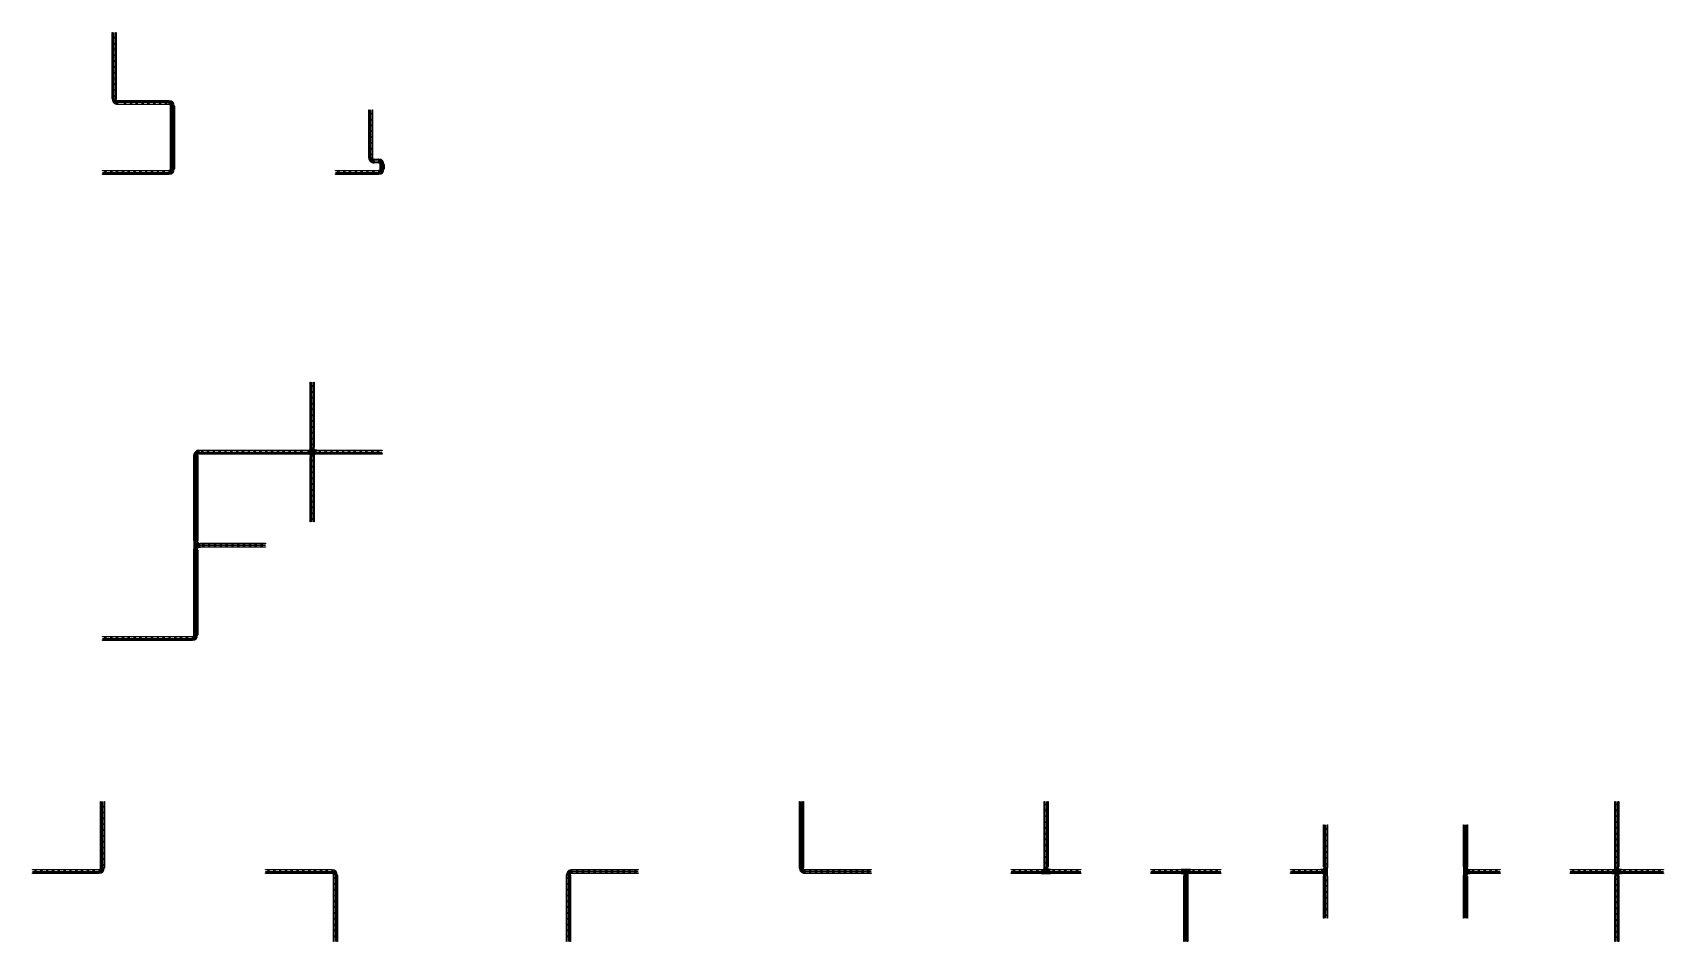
# Model space of a CAD drawing. Header units: millimetres. Extents: x -3000 to 67000, y -3000 to 36000.
import ezdxf

# ---------------------------------------------------------------- set-up
doc = ezdxf.new("R2010")
doc.units = ezdxf.units.MM
doc.layers.add('SCADA-TRAY', color=7, linetype='Continuous', true_color=0x0c642f)
doc.layers.add('SCADA-TRAY-PATH', color=4, linetype='Continuous')

# ---------------------------------------------------------------- blocks, each defined once
blk = doc.blocks.new('SCADA_V2$SCADA_TRAY_ELBOW_V2')
at = {"color": 118, "true_color": 0x0c642f}
for p, q in [((-755, 265), (-755, 248)), ((-755, 248), (-755, 265)), ((-755, 265), (-687, 265)), ((-687, 265), (-755, 265)), ((-687, 248), (-755, 248)), ((-698, -358), (-698, 248)), ((-698, -358), (-698, 248)), ((-676, 248), (-676, -358)), ((-676, -358), (-676, 248)), ((-360, -295), (-592, 265)), ((-360, -295), (-592, 265)), ((-572, 273), (-340, -287)), ((-340, -287), (-572, 273)), ((-73, -108), (-501, 320)), ((-73, -108), (-501, 320)), ((-486, 336), (-58, -93)), ((-58, -93), (-486, 336)), ((121, 175), (-439, 407)), ((121, 175), (-439, 407)), ((-431, 521), (-431, 589)), ((-414, 589), (-431, 589)), ((-431, 589), (-414, 589)), ((-431, 589), (-431, 521)), ((-431, 427), (129, 195)), ((129, 195), (-431, 427)), ((-414, 589), (-414, 521)), ((-414, 532), (192, 532)), ((192, 532), (-414, 532)), ((192, 510), (-414, 510)), ((192, 510), (-414, 510)), ((209, 589), (192, 589)), ((192, 589), (209, 589)), ((192, 589), (192, 521)), ((209, 521), (209, 589)), ((209, 589), (209, 521)), ((-755, -358), (-755, -375)), ((-755, -375), (-755, -358)), ((-687, -358), (-755, -358)), ((-687, -375), (-755, -375)), ((-687, -375), (-755, -375))]:
    blk.add_line(p, q, dxfattribs=at)
for radius in [896, 256, 896, 256, 273, 879]:
    blk.add_arc((-687, 521), radius, 270, 0, dxfattribs=at)
blk = doc.blocks.new('SCADA_V2$SCADA_TRAY_CROSS_V2')
at = {"color": 118, "true_color": 0x0c642f}
for p, q in [((-431, 23), (431, 23)), ((-431, 0), (-340, 0)), ((-249, 0), (249, 0)), ((340, 0), (431, 0))]:
    blk.add_line(p, q, dxfattribs=at)
at = {"color": 118, "linetype": 'ByBlock', "lineweight": -2, "true_color": 0x0c642f}
for p, q in [((-354, 23), (-354, 317)), ((-326, 23), (-326, 318)), ((-204, 23), (-204, 346)), ((-176, 23), (-176, 346)), ((-148, 496), (147, 496)), ((147, 524), (-147, 524)), ((-147, 524), (147, 524)), ((148, 496), (-147, 496)), ((-54, 23), (-54, 346)), ((-26, 23), (-26, 346)), ((26, 23), (26, 346)), ((54, 23), (54, 346)), ((176, 23), (176, 346)), ((204, 23), (204, 346)), ((326, 23), (326, 318)), ((354, 23), (354, 317)), ((-148, -156), (147, -156)), ((148, -156), (-147, -156)), ((147, -184), (-147, -184)), ((-147, -184), (147, -184))]:
    blk.add_line(p, q, dxfattribs=at)
for points in [[(-431, 340), (-340, 340, 0.4142136), (-170, 510), (-170, 601)], [(-431, 317), (-340, 317, 0.4142136), (-147, 510), (-147, 601)], [(-431, 23), (-340, 23, 0.0073849), (-326, 23, 0.0073849)], [(-431, 23), (-340, 23, -0.4142136), (-147, -170), (-147, -261)], [(-431, 0), (-340, 0, -0.4142136), (-170, -170), (-170, -261)], [(-147, 496, -0.0073849), (-147, 510), (-147, 601)], [(147, 496, 0.0073849), (147, 510), (147, 601)], [(431, 317), (340, 317, -0.4142136), (147, 510), (147, 601)], [(431, 23), (340, 23, 0.4142136), (147, -170), (147, -261)], [(431, 340), (340, 340, -0.4142136), (170, 510), (170, 601)], [(431, 0), (340, 0, 0.4142136), (170, -170), (170, -261)], [(431, 23), (340, 23, -0.0073849), (326, 23, -0.0073849)], [(-147, -156, 0.0073849), (-147, -170), (-147, -261)], [(147, -156, -0.0073849), (147, -170), (147, -261)]]:
    blk.add_lwpolyline(points, format="xyb", dxfattribs=at)
for points in [[(-431, 340), (-431, 317)], [(-431, 0), (-431, 23)], [(-431, 0), (-340, 0)], [(-170, 601), (-147, 601)], [(-170, 510), (-170, 601)], [(-147, 601), (-170, 601)], [(147, 601), (170, 601)], [(170, 601), (147, 601)], [(170, 510), (170, 601)], [(431, 0), (340, 0)], [(431, 340), (431, 317)], [(431, 0), (431, 23)], [(-170, -170), (-170, -261)], [(-170, -261), (-147, -261)], [(-147, -261), (-170, -261)], [(147, -261), (170, -261)], [(170, -261), (147, -261)], [(170, -170), (170, -261)]]:
    blk.add_lwpolyline(points, dxfattribs=at)
at = {"color": 118, "true_color": 0x0c642f}
for points in [[(240, 346), (-240, 346)], [(-203, 374), (203, 374)]]:
    blk.add_lwpolyline(points, dxfattribs=at)
blk = doc.blocks.new('SCADA_V2$SCADA_TRAY_TEE_V2')
at = {"color": 118, "true_color": 0x0c642f}
for p, q in [((-431, 23), (431, 23)), ((-431, 0), (431, 0))]:
    blk.add_line(p, q, dxfattribs=at)
at = {"color": 118, "linetype": 'ByBlock', "lineweight": -2, "true_color": 0x0c642f}
for p, q in [((-354, 23), (-354, 317)), ((-326, 23), (-326, 318)), ((-204, 23), (-204, 346)), ((-176, 23), (-176, 346)), ((-148, 496), (147, 496)), ((147, 524), (-147, 524)), ((-147, 524), (147, 524)), ((148, 496), (-147, 496)), ((-54, 23), (-54, 346)), ((-26, 23), (-26, 346)), ((26, 23), (26, 346)), ((54, 23), (54, 346)), ((176, 23), (176, 346)), ((204, 23), (204, 346)), ((326, 23), (326, 318)), ((354, 23), (354, 317))]:
    blk.add_line(p, q, dxfattribs=at)
for points in [[(-431, 340), (-340, 340, 0.4142136), (-170, 510), (-170, 601)], [(-431, 317), (-340, 317, 0.4142136), (-147, 510), (-147, 601)], [(-431, 23), (-340, 23, 0.0073849), (-326, 23, 0.0073849)], [(-147, 496, -0.0073849), (-147, 510), (-147, 601)], [(147, 496, 0.0073849), (147, 510), (147, 601)], [(431, 317), (340, 317, -0.4142136), (147, 510), (147, 601)], [(431, 340), (340, 340, -0.4142136), (170, 510), (170, 601)], [(431, 23), (340, 23, -0.0073849), (326, 23, -0.0073849)]]:
    blk.add_lwpolyline(points, format="xyb", dxfattribs=at)
for points in [[(-431, 340), (-431, 317)], [(-431, 0), (-431, 23)], [(-431, 0), (-340, 0)], [(-170, 601), (-147, 601)], [(-170, 510), (-170, 601)], [(-147, 601), (-170, 601)], [(147, 601), (170, 601)], [(170, 601), (147, 601)], [(170, 510), (170, 601)], [(431, 0), (340, 0)], [(431, 340), (431, 317)], [(431, 0), (431, 23)]]:
    blk.add_lwpolyline(points, dxfattribs=at)
at = {"color": 118, "true_color": 0x0c642f}
for points in [[(240, 346), (-240, 346)], [(-203, 374), (203, 374)]]:
    blk.add_lwpolyline(points, dxfattribs=at)

msp = doc.modelspace()

# ---------------------------------------------------------------- linework, layer by layer
at = {"layer": 'SCADA-TRAY'}
for points in [[(415, 33155), (415, 36000), (435, 36000), (435, 33155)], [(445, 35760), (445, 35800), (555, 35800), (555, 35760)], [(565, 33155), (565, 36000), (585, 36000), (585, 33155)], [(445, 35510), (445, 35550), (555, 35550), (555, 35510)], [(445, 35260), (445, 35300), (555, 35300), (555, 35260)], [(445, 35010), (445, 35050), (555, 35050), (555, 35010)], [(445, 34760), (445, 34800), (555, 34800), (555, 34760)], [(445, 34510), (445, 34550), (555, 34550), (555, 34510)], [(445, 34260), (445, 34300), (555, 34300), (555, 34260)], [(445, 34010), (445, 34050), (555, 34050), (555, 34010)], [(445, 33760), (445, 33800), (555, 33800), (555, 33760)], [(445, 33510), (445, 33550), (555, 33550), (555, 33510)], [(445, 33260), (445, 33300), (555, 33300), (555, 33260)], [(2845, 33065), (655, 33065), (655, 33085), (2845, 33085)], [(2845, 32915), (655, 32915), (655, 32935), (2845, 32935)], [(990, 32945), (950, 32945), (950, 33055), (990, 33055)], [(1240, 32945), (1200, 32945), (1200, 33055), (1240, 33055)], [(1490, 32945), (1450, 32945), (1450, 33055), (1490, 33055)], [(1740, 32945), (1700, 32945), (1700, 33055), (1740, 33055)], [(1990, 32945), (1950, 32945), (1950, 33055), (1990, 33055)], [(2240, 32945), (2200, 32945), (2200, 33055), (2240, 33055)], [(2490, 32945), (2450, 32945), (2450, 33055), (2490, 33055)], [(2740, 32945), (2700, 32945), (2700, 33055), (2740, 33055)], [(2915, 30155), (2915, 32845), (2935, 32845), (2935, 30155)], [(2945, 32510), (2945, 32550), (3055, 32550), (3055, 32510)], [(2945, 32260), (2945, 32300), (3055, 32300), (3055, 32260)], [(3065, 30155), (3065, 32845), (3085, 32845), (3085, 30155)], [(11425, 30645), (11425, 32690), (11445, 32690), (11445, 30645)], [(11455, 32500), (11455, 32540), (11565, 32540), (11565, 32500)], [(11455, 32250), (11455, 32290), (11565, 32290), (11565, 32250)], [(11575, 30645), (11575, 32690), (11595, 32690), (11595, 30645)], [(2945, 32010), (2945, 32050), (3055, 32050), (3055, 32010)], [(2945, 31760), (2945, 31800), (3055, 31800), (3055, 31760)], [(2945, 31510), (2945, 31550), (3055, 31550), (3055, 31510)], [(11455, 32000), (11455, 32040), (11565, 32040), (11565, 32000)], [(11455, 31750), (11455, 31790), (11565, 31790), (11565, 31750)], [(11455, 31500), (11455, 31540), (11565, 31540), (11565, 31500)], [(2945, 31260), (2945, 31300), (3055, 31300), (3055, 31260)], [(2945, 31010), (2945, 31050), (3055, 31050), (3055, 31010)], [(2945, 30760), (2945, 30800), (3055, 30800), (3055, 30760)], [(11455, 31250), (11455, 31290), (11565, 31290), (11565, 31250)], [(11455, 31000), (11455, 31040), (11565, 31040), (11565, 31000)], [(2945, 30510), (2945, 30550), (3055, 30550), (3055, 30510)], [(2945, 30260), (2945, 30300), (3055, 30300), (3055, 30260)], [(11455, 30750), (11455, 30790), (11565, 30790), (11565, 30750)], [(11845, 30555), (11665, 30555), (11665, 30575), (11845, 30575)], [(11845, 30405), (11665, 30405), (11665, 30425), (11845, 30425)], [(11915, 30155), (11915, 30335), (11935, 30335), (11935, 30155)], [(12065, 30155), (12065, 30335), (12085, 30335), (12085, 30155)], [(0, 30085), (2845, 30085), (2845, 30065), (0, 30065)], [(0, 29935), (2845, 29935), (2845, 29915), (0, 29915)], [(105, 30055), (145, 30055), (145, 29945), (105, 29945)], [(355, 30055), (395, 30055), (395, 29945), (355, 29945)], [(605, 30055), (645, 30055), (645, 29945), (605, 29945)], [(855, 30055), (895, 30055), (895, 29945), (855, 29945)], [(1105, 30055), (1145, 30055), (1145, 29945), (1105, 29945)], [(1355, 30055), (1395, 30055), (1395, 29945), (1355, 29945)], [(1605, 30055), (1645, 30055), (1645, 29945), (1605, 29945)], [(1855, 30055), (1895, 30055), (1895, 29945), (1855, 29945)], [(2105, 30055), (2145, 30055), (2145, 29945), (2105, 29945)], [(2355, 30055), (2395, 30055), (2395, 29945), (2355, 29945)], [(2605, 30055), (2645, 30055), (2645, 29945), (2605, 29945)], [(10000, 30085), (11845, 30085), (11845, 30065), (10000, 30065)], [(10000, 29935), (11845, 29935), (11845, 29915), (10000, 29915)], [(10105, 30055), (10145, 30055), (10145, 29945), (10105, 29945)], [(10355, 30055), (10395, 30055), (10395, 29945), (10355, 29945)], [(10605, 30055), (10645, 30055), (10645, 29945), (10605, 29945)], [(10855, 30055), (10895, 30055), (10895, 29945), (10855, 29945)], [(11105, 30055), (11145, 30055), (11145, 29945), (11105, 29945)], [(11355, 30055), (11395, 30055), (11395, 29945), (11355, 29945)], [(11605, 30055), (11645, 30055), (11645, 29945), (11605, 29945)], [(8915, 18204), (8915, 21000), (8935, 21000), (8935, 18204)], [(9065, 18204), (9065, 21000), (9085, 21000), (9085, 18204)], [(8945, 20809), (8945, 20849), (9055, 20849), (9055, 20809)], [(8945, 20559), (8945, 20599), (9055, 20599), (9055, 20559)], [(8945, 20309), (8945, 20349), (9055, 20349), (9055, 20309)], [(8945, 20059), (8945, 20099), (9055, 20099), (9055, 20059)], [(8945, 19809), (8945, 19849), (9055, 19849), (9055, 19809)], [(8945, 19559), (8945, 19599), (9055, 19599), (9055, 19559)], [(8945, 19309), (8945, 19349), (9055, 19349), (9055, 19309)], [(8945, 19059), (8945, 19099), (9055, 19099), (9055, 19059)], [(8945, 18809), (8945, 18849), (9055, 18849), (9055, 18809)], [(8945, 18559), (8945, 18599), (9055, 18599), (9055, 18559)], [(8945, 18309), (8945, 18349), (9055, 18349), (9055, 18309)], [(3915, 14204), (3915, 17845), (3935, 17845), (3935, 14204)], [(3945, 17559), (3945, 17599), (4055, 17599), (4055, 17559)], [(4065, 14204), (4065, 17845), (4085, 17845), (4085, 14204)], [(4155, 18085), (8796, 18085), (8796, 18065), (4155, 18065)], [(4155, 17935), (8796, 17935), (8796, 17915), (4155, 17915)], [(4260, 18055), (4300, 18055), (4300, 17945), (4260, 17945)], [(4510, 18055), (4550, 18055), (4550, 17945), (4510, 17945)], [(4760, 18055), (4800, 18055), (4800, 17945), (4760, 17945)], [(5010, 18055), (5050, 18055), (5050, 17945), (5010, 17945)], [(5260, 18055), (5300, 18055), (5300, 17945), (5260, 17945)], [(5510, 18055), (5550, 18055), (5550, 17945), (5510, 17945)], [(5760, 18055), (5800, 18055), (5800, 17945), (5760, 17945)], [(6010, 18055), (6050, 18055), (6050, 17945), (6010, 17945)], [(6260, 18055), (6300, 18055), (6300, 17945), (6260, 17945)], [(6510, 18055), (6550, 18055), (6550, 17945), (6510, 17945)], [(6760, 18055), (6800, 18055), (6800, 17945), (6760, 17945)], [(7010, 18055), (7050, 18055), (7050, 17945), (7010, 17945)], [(7260, 18055), (7300, 18055), (7300, 17945), (7260, 17945)], [(7510, 18055), (7550, 18055), (7550, 17945), (7510, 17945)], [(7760, 18055), (7800, 18055), (7800, 17945), (7760, 17945)], [(8010, 18055), (8050, 18055), (8050, 17945), (8010, 17945)], [(8260, 18055), (8300, 18055), (8300, 17945), (8260, 17945)], [(8510, 18055), (8550, 18055), (8550, 17945), (8510, 17945)], [(8915, 15000), (8915, 17796), (8935, 17796), (8935, 15000)], [(8945, 17605), (8945, 17645), (9055, 17645), (9055, 17605)], [(9065, 15000), (9065, 17796), (9085, 17796), (9085, 15000)], [(9204, 18085), (12000, 18085), (12000, 18065), (9204, 18065)], [(9204, 17935), (12000, 17935), (12000, 17915), (9204, 17915)], [(9309, 18055), (9349, 18055), (9349, 17945), (9309, 17945)], [(9559, 18055), (9599, 18055), (9599, 17945), (9559, 17945)], [(9809, 18055), (9849, 18055), (9849, 17945), (9809, 17945)], [(10059, 18055), (10099, 18055), (10099, 17945), (10059, 17945)], [(10309, 18055), (10349, 18055), (10349, 17945), (10309, 17945)], [(10559, 18055), (10599, 18055), (10599, 17945), (10559, 17945)], [(10809, 18055), (10849, 18055), (10849, 17945), (10809, 17945)], [(11059, 18055), (11099, 18055), (11099, 17945), (11059, 17945)], [(11309, 18055), (11349, 18055), (11349, 17945), (11309, 17945)], [(11559, 18055), (11599, 18055), (11599, 17945), (11559, 17945)], [(11809, 18055), (11849, 18055), (11849, 17945), (11809, 17945)], [(3945, 17309), (3945, 17349), (4055, 17349), (4055, 17309)], [(3945, 17059), (3945, 17099), (4055, 17099), (4055, 17059)], [(3945, 16809), (3945, 16849), (4055, 16849), (4055, 16809)], [(8945, 17355), (8945, 17395), (9055, 17395), (9055, 17355)], [(8945, 17105), (8945, 17145), (9055, 17145), (9055, 17105)], [(8945, 16855), (8945, 16895), (9055, 16895), (9055, 16855)], [(3945, 16559), (3945, 16599), (4055, 16599), (4055, 16559)], [(3945, 16309), (3945, 16349), (4055, 16349), (4055, 16309)], [(8945, 16605), (8945, 16645), (9055, 16645), (9055, 16605)], [(8945, 16355), (8945, 16395), (9055, 16395), (9055, 16355)], [(8945, 16105), (8945, 16145), (9055, 16145), (9055, 16105)], [(3945, 16059), (3945, 16099), (4055, 16099), (4055, 16059)], [(3945, 15809), (3945, 15849), (4055, 15849), (4055, 15809)], [(3945, 15559), (3945, 15599), (4055, 15599), (4055, 15559)], [(8945, 15855), (8945, 15895), (9055, 15895), (9055, 15855)], [(8945, 15605), (8945, 15645), (9055, 15645), (9055, 15605)], [(3945, 15309), (3945, 15349), (4055, 15349), (4055, 15309)], [(3945, 15059), (3945, 15099), (4055, 15099), (4055, 15059)], [(3945, 14809), (3945, 14849), (4055, 14849), (4055, 14809)], [(8945, 15355), (8945, 15395), (9055, 15395), (9055, 15355)], [(8945, 15105), (8945, 15145), (9055, 15145), (9055, 15105)], [(3945, 14559), (3945, 14599), (4055, 14599), (4055, 14559)], [(3945, 14309), (3945, 14349), (4055, 14349), (4055, 14309)], [(4204, 14085), (7000, 14085), (7000, 14065), (4204, 14065)], [(4309, 14055), (4349, 14055), (4349, 13945), (4309, 13945)], [(4559, 14055), (4599, 14055), (4599, 13945), (4559, 13945)], [(4809, 14055), (4849, 14055), (4849, 13945), (4809, 13945)], [(5059, 14055), (5099, 14055), (5099, 13945), (5059, 13945)], [(5309, 14055), (5349, 14055), (5349, 13945), (5309, 13945)], [(5559, 14055), (5599, 14055), (5599, 13945), (5559, 13945)], [(5809, 14055), (5849, 14055), (5849, 13945), (5809, 13945)], [(6059, 14055), (6099, 14055), (6099, 13945), (6059, 13945)], [(6309, 14055), (6349, 14055), (6349, 13945), (6309, 13945)], [(6559, 14055), (6599, 14055), (6599, 13945), (6559, 13945)], [(6809, 14055), (6849, 14055), (6849, 13945), (6809, 13945)], [(3915, 10155), (3915, 13796), (3935, 13796), (3935, 10155)], [(3945, 13510), (3945, 13550), (4055, 13550), (4055, 13510)], [(3945, 13260), (3945, 13300), (4055, 13300), (4055, 13260)], [(4065, 10155), (4065, 13796), (4085, 13796), (4085, 10155)], [(4204, 13935), (7000, 13935), (7000, 13915), (4204, 13915)], [(3945, 13010), (3945, 13050), (4055, 13050), (4055, 13010)], [(3945, 12760), (3945, 12800), (4055, 12800), (4055, 12760)], [(3945, 12510), (3945, 12550), (4055, 12550), (4055, 12510)], [(3945, 12260), (3945, 12300), (4055, 12300), (4055, 12260)], [(3945, 12010), (3945, 12050), (4055, 12050), (4055, 12010)], [(3945, 11760), (3945, 11800), (4055, 11800), (4055, 11760)], [(3945, 11510), (3945, 11550), (4055, 11550), (4055, 11510)], [(3945, 11260), (3945, 11300), (4055, 11300), (4055, 11260)], [(3945, 11010), (3945, 11050), (4055, 11050), (4055, 11010)], [(3945, 10760), (3945, 10800), (4055, 10800), (4055, 10760)], [(3945, 10510), (3945, 10550), (4055, 10550), (4055, 10510)], [(0, 10085), (3845, 10085), (3845, 10065), (0, 10065)], [(0, 9935), (3845, 9935), (3845, 9915), (0, 9915)], [(105, 10055), (145, 10055), (145, 9945), (105, 9945)], [(355, 10055), (395, 10055), (395, 9945), (355, 9945)], [(605, 10055), (645, 10055), (645, 9945), (605, 9945)], [(855, 10055), (895, 10055), (895, 9945), (855, 9945)], [(1105, 10055), (1145, 10055), (1145, 9945), (1105, 9945)], [(1355, 10055), (1395, 10055), (1395, 9945), (1355, 9945)], [(1605, 10055), (1645, 10055), (1645, 9945), (1605, 9945)], [(1855, 10055), (1895, 10055), (1895, 9945), (1855, 9945)], [(2105, 10055), (2145, 10055), (2145, 9945), (2105, 9945)], [(2355, 10055), (2395, 10055), (2395, 9945), (2355, 9945)], [(2605, 10055), (2645, 10055), (2645, 9945), (2605, 9945)], [(2855, 10055), (2895, 10055), (2895, 9945), (2855, 9945)], [(3105, 10055), (3145, 10055), (3145, 9945), (3105, 9945)], [(3355, 10055), (3395, 10055), (3395, 9945), (3355, 9945)], [(3605, 10055), (3645, 10055), (3645, 9945), (3605, 9945)], [(3945, 10260), (3945, 10300), (4055, 10300), (4055, 10260)], [(-85, 155), (-85, 3000), (-65, 3000), (-65, 155)], [(-55, 2760), (-55, 2800), (55, 2800), (55, 2760)], [(65, 155), (65, 3000), (85, 3000), (85, 155)], [(29915, 155), (29915, 3000), (29935, 3000), (29935, 155)], [(29945, 2760), (29945, 2800), (30055, 2800), (30055, 2760)], [(30065, 155), (30065, 3000), (30085, 3000), (30085, 155)], [(40435, 3000), (40435, 204), (40415, 204), (40415, 3000)], [(40555, 2895), (40555, 2855), (40445, 2855), (40445, 2895)], [(40585, 3000), (40585, 204), (40565, 204), (40565, 3000)], [(64935, 3000), (64935, 204), (64915, 204), (64915, 3000)], [(65055, 2895), (65055, 2855), (64945, 2855), (64945, 2895)], [(65085, 3000), (65085, 204), (65065, 204), (65065, 3000)], [(-55, 2510), (-55, 2550), (55, 2550), (55, 2510)], [(-55, 2260), (-55, 2300), (55, 2300), (55, 2260)], [(29945, 2510), (29945, 2550), (30055, 2550), (30055, 2510)], [(29945, 2260), (29945, 2300), (30055, 2300), (30055, 2260)], [(40555, 2645), (40555, 2605), (40445, 2605), (40445, 2645)], [(40555, 2395), (40555, 2355), (40445, 2355), (40445, 2395)], [(40555, 2145), (40555, 2105), (40445, 2105), (40445, 2145)], [(65055, 2645), (65055, 2605), (64945, 2605), (64945, 2645)], [(65055, 2395), (65055, 2355), (64945, 2355), (64945, 2395)], [(65055, 2145), (65055, 2105), (64945, 2105), (64945, 2145)], [(-55, 2010), (-55, 2050), (55, 2050), (55, 2010)], [(-55, 1760), (-55, 1800), (55, 1800), (55, 1760)], [(-55, 1510), (-55, 1550), (55, 1550), (55, 1510)], [(29945, 2010), (29945, 2050), (30055, 2050), (30055, 2010)], [(29945, 1760), (29945, 1800), (30055, 1800), (30055, 1760)], [(29945, 1510), (29945, 1550), (30055, 1550), (30055, 1510)], [(40555, 1895), (40555, 1855), (40445, 1855), (40445, 1895)], [(40555, 1645), (40555, 1605), (40445, 1605), (40445, 1645)], [(52415, 204), (52415, 2000), (52435, 2000), (52435, 204)], [(52445, 1809), (52445, 1849), (52555, 1849), (52555, 1809)], [(52445, 1559), (52445, 1599), (52555, 1599), (52555, 1559)], [(52565, 204), (52565, 2000), (52585, 2000), (52585, 204)], [(58415, 204), (58415, 2000), (58435, 2000), (58435, 204)], [(58445, 1809), (58445, 1849), (58555, 1849), (58555, 1809)], [(58445, 1559), (58445, 1599), (58555, 1599), (58555, 1559)], [(58565, 204), (58565, 2000), (58585, 2000), (58585, 204)], [(65055, 1895), (65055, 1855), (64945, 1855), (64945, 1895)], [(65055, 1645), (65055, 1605), (64945, 1605), (64945, 1645)], [(-55, 1260), (-55, 1300), (55, 1300), (55, 1260)], [(-55, 1010), (-55, 1050), (55, 1050), (55, 1010)], [(-55, 760), (-55, 800), (55, 800), (55, 760)], [(29945, 1260), (29945, 1300), (30055, 1300), (30055, 1260)], [(29945, 1010), (29945, 1050), (30055, 1050), (30055, 1010)], [(29945, 760), (29945, 800), (30055, 800), (30055, 760)], [(40555, 1395), (40555, 1355), (40445, 1355), (40445, 1395)], [(40555, 1145), (40555, 1105), (40445, 1105), (40445, 1145)], [(40555, 895), (40555, 855), (40445, 855), (40445, 895)], [(52445, 1309), (52445, 1349), (52555, 1349), (52555, 1309)], [(52445, 1059), (52445, 1099), (52555, 1099), (52555, 1059)], [(52445, 809), (52445, 849), (52555, 849), (52555, 809)], [(58445, 1309), (58445, 1349), (58555, 1349), (58555, 1309)], [(58445, 1059), (58445, 1099), (58555, 1099), (58555, 1059)], [(58445, 809), (58445, 849), (58555, 849), (58555, 809)], [(65055, 1395), (65055, 1355), (64945, 1355), (64945, 1395)], [(65055, 1145), (65055, 1105), (64945, 1105), (64945, 1145)], [(65055, 895), (65055, 855), (64945, 855), (64945, 895)], [(-3000, 85), (-155, 85), (-155, 65), (-3000, 65)], [(-2895, 55), (-2855, 55), (-2855, -55), (-2895, -55)], [(-2645, 55), (-2605, 55), (-2605, -55), (-2645, -55)], [(-2395, 55), (-2355, 55), (-2355, -55), (-2395, -55)], [(-2145, 55), (-2105, 55), (-2105, -55), (-2145, -55)], [(-1895, 55), (-1855, 55), (-1855, -55), (-1895, -55)], [(-1645, 55), (-1605, 55), (-1605, -55), (-1645, -55)], [(-1395, 55), (-1355, 55), (-1355, -55), (-1395, -55)], [(-1145, 55), (-1105, 55), (-1105, -55), (-1145, -55)], [(-895, 55), (-855, 55), (-855, -55), (-895, -55)], [(-645, 55), (-605, 55), (-605, -55), (-645, -55)], [(-395, 55), (-355, 55), (-355, -55), (-395, -55)], [(-55, 510), (-55, 550), (55, 550), (55, 510)], [(-55, 260), (-55, 300), (55, 300), (55, 260)], [(7000, 85), (9845, 85), (9845, 65), (7000, 65)], [(7105, 55), (7145, 55), (7145, -55), (7105, -55)], [(7355, 55), (7395, 55), (7395, -55), (7355, -55)], [(7605, 55), (7645, 55), (7645, -55), (7605, -55)], [(7855, 55), (7895, 55), (7895, -55), (7855, -55)], [(8105, 55), (8145, 55), (8145, -55), (8105, -55)], [(8355, 55), (8395, 55), (8395, -55), (8355, -55)], [(8605, 55), (8645, 55), (8645, -55), (8605, -55)], [(8855, 55), (8895, 55), (8895, -55), (8855, -55)], [(9105, 55), (9145, 55), (9145, -55), (9105, -55)], [(9355, 55), (9395, 55), (9395, -55), (9355, -55)], [(9605, 55), (9645, 55), (9645, -55), (9605, -55)], [(23000, 65), (20155, 65), (20155, 85), (23000, 85)], [(20395, -55), (20355, -55), (20355, 55), (20395, 55)], [(20645, -55), (20605, -55), (20605, 55), (20645, 55)], [(20895, -55), (20855, -55), (20855, 55), (20895, 55)], [(21145, -55), (21105, -55), (21105, 55), (21145, 55)], [(21395, -55), (21355, -55), (21355, 55), (21395, 55)], [(21645, -55), (21605, -55), (21605, 55), (21645, 55)], [(21895, -55), (21855, -55), (21855, 55), (21895, 55)], [(22145, -55), (22105, -55), (22105, 55), (22145, 55)], [(22395, -55), (22355, -55), (22355, 55), (22395, 55)], [(22645, -55), (22605, -55), (22605, 55), (22645, 55)], [(22895, -55), (22855, -55), (22855, 55), (22895, 55)], [(29945, 510), (29945, 550), (30055, 550), (30055, 510)], [(29945, 260), (29945, 300), (30055, 300), (30055, 260)], [(33000, 65), (30155, 65), (30155, 85), (33000, 85)], [(30395, -55), (30355, -55), (30355, 55), (30395, 55)], [(30645, -55), (30605, -55), (30605, 55), (30645, 55)], [(30895, -55), (30855, -55), (30855, 55), (30895, 55)], [(31145, -55), (31105, -55), (31105, 55), (31145, 55)], [(31395, -55), (31355, -55), (31355, 55), (31395, 55)], [(31645, -55), (31605, -55), (31605, 55), (31645, 55)], [(31895, -55), (31855, -55), (31855, 55), (31895, 55)], [(32145, -55), (32105, -55), (32105, 55), (32145, 55)], [(32395, -55), (32355, -55), (32355, 55), (32395, 55)], [(32645, -55), (32605, -55), (32605, 55), (32645, 55)], [(32895, -55), (32855, -55), (32855, 55), (32895, 55)], [(39000, 85), (40296, 85), (40296, 65), (39000, 65)], [(39105, 55), (39145, 55), (39145, -55), (39105, -55)], [(39355, 55), (39395, 55), (39395, -55), (39355, -55)], [(39605, 55), (39645, 55), (39645, -55), (39605, -55)], [(39855, 55), (39895, 55), (39895, -55), (39855, -55)], [(40105, 55), (40145, 55), (40145, -55), (40105, -55)], [(40555, 645), (40555, 605), (40445, 605), (40445, 645)], [(40555, 395), (40555, 355), (40445, 355), (40445, 395)], [(40704, 85), (42000, 85), (42000, 65), (40704, 65)], [(40809, 55), (40849, 55), (40849, -55), (40809, -55)], [(41059, 55), (41099, 55), (41099, -55), (41059, -55)], [(41309, 55), (41349, 55), (41349, -55), (41309, -55)], [(41559, 55), (41599, 55), (41599, -55), (41559, -55)], [(41809, 55), (41849, 55), (41849, -55), (41809, -55)], [(45000, 85), (46296, 85), (46296, 65), (45000, 65)], [(45105, 55), (45145, 55), (45145, -55), (45105, -55)], [(45355, 55), (45395, 55), (45395, -55), (45355, -55)], [(45605, 55), (45645, 55), (45645, -55), (45605, -55)], [(45855, 55), (45895, 55), (45895, -55), (45855, -55)], [(46105, 55), (46145, 55), (46145, -55), (46105, -55)], [(46704, 85), (48000, 85), (48000, 65), (46704, 65)], [(46809, 55), (46849, 55), (46849, -55), (46809, -55)], [(47059, 55), (47099, 55), (47099, -55), (47059, -55)], [(47309, 55), (47349, 55), (47349, -55), (47309, -55)], [(47559, 55), (47599, 55), (47599, -55), (47559, -55)], [(47809, 55), (47849, 55), (47849, -55), (47809, -55)], [(51000, 85), (52296, 85), (52296, 65), (51000, 65)], [(51105, 55), (51145, 55), (51145, -55), (51105, -55)], [(51355, 55), (51395, 55), (51395, -55), (51355, -55)], [(51605, 55), (51645, 55), (51645, -55), (51605, -55)], [(51855, 55), (51895, 55), (51895, -55), (51855, -55)], [(52105, 55), (52145, 55), (52145, -55), (52105, -55)], [(52445, 559), (52445, 599), (52555, 599), (52555, 559)], [(52445, 309), (52445, 349), (52555, 349), (52555, 309)], [(58445, 559), (58445, 599), (58555, 599), (58555, 559)], [(58445, 309), (58445, 349), (58555, 349), (58555, 309)], [(58704, 85), (60000, 85), (60000, 65), (58704, 65)], [(58809, 55), (58849, 55), (58849, -55), (58809, -55)], [(59059, 55), (59099, 55), (59099, -55), (59059, -55)], [(59309, 55), (59349, 55), (59349, -55), (59309, -55)], [(59559, 55), (59599, 55), (59599, -55), (59559, -55)], [(59809, 55), (59849, 55), (59849, -55), (59809, -55)], [(63000, 85), (64796, 85), (64796, 65), (63000, 65)], [(63105, 55), (63145, 55), (63145, -55), (63105, -55)], [(63355, 55), (63395, 55), (63395, -55), (63355, -55)], [(63605, 55), (63645, 55), (63645, -55), (63605, -55)], [(63855, 55), (63895, 55), (63895, -55), (63855, -55)], [(64105, 55), (64145, 55), (64145, -55), (64105, -55)], [(64355, 55), (64395, 55), (64395, -55), (64355, -55)], [(64605, 55), (64645, 55), (64645, -55), (64605, -55)], [(65055, 645), (65055, 605), (64945, 605), (64945, 645)], [(65055, 395), (65055, 355), (64945, 355), (64945, 395)], [(65204, 85), (67000, 85), (67000, 65), (65204, 65)], [(65309, 55), (65349, 55), (65349, -55), (65309, -55)], [(65559, 55), (65599, 55), (65599, -55), (65559, -55)], [(65809, 55), (65849, 55), (65849, -55), (65809, -55)], [(66059, 55), (66099, 55), (66099, -55), (66059, -55)], [(66309, 55), (66349, 55), (66349, -55), (66309, -55)], [(66559, 55), (66599, 55), (66599, -55), (66559, -55)], [(66809, 55), (66849, 55), (66849, -55), (66809, -55)], [(-3000, -65), (-155, -65), (-155, -85), (-3000, -85)], [(7000, -65), (9845, -65), (9845, -85), (7000, -85)], [(9935, -155), (9935, -3000), (9915, -3000), (9915, -155)], [(10055, -260), (10055, -300), (9945, -300), (9945, -260)], [(10055, -510), (10055, -550), (9945, -550), (9945, -510)], [(10085, -155), (10085, -3000), (10065, -3000), (10065, -155)], [(19935, -155), (19935, -3000), (19915, -3000), (19915, -155)], [(20055, -260), (20055, -300), (19945, -300), (19945, -260)], [(20055, -510), (20055, -550), (19945, -550), (19945, -510)], [(20085, -155), (20085, -3000), (20065, -3000), (20065, -155)], [(23000, -85), (20155, -85), (20155, -65), (23000, -65)], [(33000, -85), (30155, -85), (30155, -65), (33000, -65)], [(39000, -65), (40296, -65), (40296, -85), (39000, -85)], [(40704, -65), (42000, -65), (42000, -85), (40704, -85)], [(45000, -65), (46296, -65), (46296, -85), (45000, -85)], [(46415, -3000), (46415, -204), (46435, -204), (46435, -3000)], [(46445, -395), (46445, -355), (46555, -355), (46555, -395)], [(46445, -645), (46445, -605), (46555, -605), (46555, -645)], [(46565, -3000), (46565, -204), (46585, -204), (46585, -3000)], [(46704, -65), (48000, -65), (48000, -85), (46704, -85)], [(51000, -65), (52296, -65), (52296, -85), (51000, -85)], [(52415, -2000), (52415, -204), (52435, -204), (52435, -2000)], [(52445, -395), (52445, -355), (52555, -355), (52555, -395)], [(52445, -645), (52445, -605), (52555, -605), (52555, -645)], [(52565, -2000), (52565, -204), (52585, -204), (52585, -2000)], [(58415, -2000), (58415, -204), (58435, -204), (58435, -2000)], [(58445, -395), (58445, -355), (58555, -355), (58555, -395)], [(58445, -645), (58445, -605), (58555, -605), (58555, -645)], [(58565, -2000), (58565, -204), (58585, -204), (58585, -2000)], [(58704, -65), (60000, -65), (60000, -85), (58704, -85)], [(63000, -65), (64796, -65), (64796, -85), (63000, -85)], [(64935, -204), (64935, -3000), (64915, -3000), (64915, -204)], [(65055, -309), (65055, -349), (64945, -349), (64945, -309)], [(65055, -559), (65055, -599), (64945, -599), (64945, -559)], [(65085, -204), (65085, -3000), (65065, -3000), (65065, -204)], [(65204, -65), (67000, -65), (67000, -85), (65204, -85)], [(10055, -760), (10055, -800), (9945, -800), (9945, -760)], [(10055, -1010), (10055, -1050), (9945, -1050), (9945, -1010)], [(10055, -1260), (10055, -1300), (9945, -1300), (9945, -1260)], [(20055, -760), (20055, -800), (19945, -800), (19945, -760)], [(20055, -1010), (20055, -1050), (19945, -1050), (19945, -1010)], [(20055, -1260), (20055, -1300), (19945, -1300), (19945, -1260)], [(46445, -895), (46445, -855), (46555, -855), (46555, -895)], [(46445, -1145), (46445, -1105), (46555, -1105), (46555, -1145)], [(46445, -1395), (46445, -1355), (46555, -1355), (46555, -1395)], [(52445, -895), (52445, -855), (52555, -855), (52555, -895)], [(52445, -1145), (52445, -1105), (52555, -1105), (52555, -1145)], [(52445, -1395), (52445, -1355), (52555, -1355), (52555, -1395)], [(58445, -895), (58445, -855), (58555, -855), (58555, -895)], [(58445, -1145), (58445, -1105), (58555, -1105), (58555, -1145)], [(58445, -1395), (58445, -1355), (58555, -1355), (58555, -1395)], [(65055, -809), (65055, -849), (64945, -849), (64945, -809)], [(65055, -1059), (65055, -1099), (64945, -1099), (64945, -1059)], [(65055, -1309), (65055, -1349), (64945, -1349), (64945, -1309)], [(10055, -1510), (10055, -1550), (9945, -1550), (9945, -1510)], [(10055, -1760), (10055, -1800), (9945, -1800), (9945, -1760)], [(10055, -2010), (10055, -2050), (9945, -2050), (9945, -2010)], [(20055, -1510), (20055, -1550), (19945, -1550), (19945, -1510)], [(20055, -1760), (20055, -1800), (19945, -1800), (19945, -1760)], [(20055, -2010), (20055, -2050), (19945, -2050), (19945, -2010)], [(46445, -1645), (46445, -1605), (46555, -1605), (46555, -1645)], [(46445, -1895), (46445, -1855), (46555, -1855), (46555, -1895)], [(52445, -1645), (52445, -1605), (52555, -1605), (52555, -1645)], [(52445, -1895), (52445, -1855), (52555, -1855), (52555, -1895)], [(58445, -1645), (58445, -1605), (58555, -1605), (58555, -1645)], [(58445, -1895), (58445, -1855), (58555, -1855), (58555, -1895)], [(65055, -1559), (65055, -1599), (64945, -1599), (64945, -1559)], [(65055, -1809), (65055, -1849), (64945, -1849), (64945, -1809)], [(65055, -2059), (65055, -2099), (64945, -2099), (64945, -2059)], [(10055, -2260), (10055, -2300), (9945, -2300), (9945, -2260)], [(10055, -2510), (10055, -2550), (9945, -2550), (9945, -2510)], [(10055, -2760), (10055, -2800), (9945, -2800), (9945, -2760)], [(20055, -2260), (20055, -2300), (19945, -2300), (19945, -2260)], [(20055, -2510), (20055, -2550), (19945, -2550), (19945, -2510)], [(20055, -2760), (20055, -2800), (19945, -2800), (19945, -2760)], [(46445, -2145), (46445, -2105), (46555, -2105), (46555, -2145)], [(46445, -2395), (46445, -2355), (46555, -2355), (46555, -2395)], [(46445, -2645), (46445, -2605), (46555, -2605), (46555, -2645)], [(65055, -2309), (65055, -2349), (64945, -2349), (64945, -2309)], [(65055, -2559), (65055, -2599), (64945, -2599), (64945, -2559)], [(46445, -2895), (46445, -2855), (46555, -2855), (46555, -2895)], [(65055, -2809), (65055, -2849), (64945, -2849), (64945, -2809)]]:
    msp.add_lwpolyline(points, close=True, dxfattribs=at)
at = {"layer": 'SCADA-TRAY-PATH'}
for points in [[(0, 30000), (3000, 30000), (3000, 33000), (500, 33000), (500, 36000)], [(10000, 30000), (12000, 30000), (12000, 30490), (11510, 30490), (11510, 32690)], [(9000, 15000), (9000, 21000)], [(0, 10000), (4000, 10000), (4000, 18000), (12000, 18000)], [(4000, 14000), (7000, 14000)], [(-3000, 0), (0, 0), (0, 3000)], [(33000, 0), (30000, 0), (30000, 3000)], [(40500, 3000), (40500, 0)], [(65000, 3000), (65000, -3000)], [(52500, -2000), (52500, 2000)], [(58500, -2000), (58500, 2000)], [(7000, 0), (10000, 0), (10000, -3000)], [(23000, 0), (20000, 0), (20000, -3000)], [(39000, 0), (42000, 0)], [(45000, 0), (48000, 0)], [(46500, -3000), (46500, 0)], [(51000, 0), (52500, 0)], [(58500, 0), (60000, 0)], [(63000, 0), (67000, 0)]]:
    msp.add_lwpolyline(points, dxfattribs=at)

# ---------------------------------------------------------------- block references
at = {"layer": 'SCADA-TRAY'}
for name, p, xscale, yscale, zscale, rotation in [('SCADA_V2$SCADA_TRAY_ELBOW_V2', (513, 32973), 0.2407962457617854, 0.2407962457617854, 0.2407962457617854, 270), ('SCADA_V2$SCADA_TRAY_ELBOW_V2', (2987, 33027), 0.2407962457617854, 0.2407962457617854, 0.2407962457617854, 90), ('SCADA_V2$SCADA_TRAY_ELBOW_V2', (11523, 30463), 0.2407962457617854, 0.2407962457617854, 0.2407962457617854, 270), ('SCADA_V2$SCADA_TRAY_ELBOW_V2', (11987, 30517), 0.2407962457617854, 0.2407962457617854, 0.2407962457617854, 90), ('SCADA_V2$SCADA_TRAY_ELBOW_V2', (3973, 17987), 0.2407962457617854, 0.2407962457617854, 0.2407962457617854, 180), ('SCADA_V2$SCADA_TRAY_TEE_V2', (3920, 14000), 0.4726891252824711, 0.4726891252824711, 0.4726891252824711, 270), ('SCADA_V2$SCADA_TRAY_ELBOW_V2', (9987, 27), 0.2407962457617854, 0.2407962457617854, 0.2407962457617854, 90), ('SCADA_V2$SCADA_TRAY_ELBOW_V2', (19973, -13), 0.2407962457617854, 0.2407962457617854, 0.2407962457617854, 180), ('SCADA_V2$SCADA_TRAY_ELBOW_V2', (30013, -27), 0.2407962457617854, 0.2407962457617854, 0.2407962457617854, 270), ('SCADA_V2$SCADA_TRAY_TEE_V2', (46500, 80), 0.4726891252824711, 0.4726891252824711, 0.4726891252824711, 180), ('SCADA_V2$SCADA_TRAY_TEE_V2', (52580, 0), 0.4726891252824711, 0.4726891252824711, 0.4726891252824711, 90), ('SCADA_V2$SCADA_TRAY_TEE_V2', (58420, 0), 0.4726891252824711, 0.4726891252824711, 0.4726891252824711, 270)]:
    msp.add_blockref(name, p, dxfattribs=dict(at, xscale=xscale, yscale=yscale, zscale=zscale, rotation=rotation))
for name, p, xscale, yscale, zscale in [('SCADA_V2$SCADA_TRAY_ELBOW_V2', (3027, 30013), 0.2407962457617854, 0.2407962457617854, 0.2407962457617854), ('SCADA_V2$SCADA_TRAY_ELBOW_V2', (12027, 30013), 0.2407962457617854, 0.2407962457617854, 0.2407962457617854), ('SCADA_V2$SCADA_TRAY_CROSS_V2', (9000, 17920), 0.4726890756799043, 0.4726890756799043, 0.4726890756799043), ('SCADA_V2$SCADA_TRAY_ELBOW_V2', (4027, 10013), 0.2407962457617854, 0.2407962457617854, 0.2407962457617854), ('SCADA_V2$SCADA_TRAY_ELBOW_V2', (27, 13), 0.2407962457617854, 0.2407962457617854, 0.2407962457617854), ('SCADA_V2$SCADA_TRAY_TEE_V2', (40500, -80), 0.4726891252824711, 0.4726891252824711, 0.4726891252824711), ('SCADA_V2$SCADA_TRAY_CROSS_V2', (65000, -80), 0.4726890756799043, 0.4726890756799043, 0.4726890756799043)]:
    msp.add_blockref(name, p, dxfattribs=dict(at, xscale=xscale, yscale=yscale, zscale=zscale))

doc.saveas('drawing.dxf')
